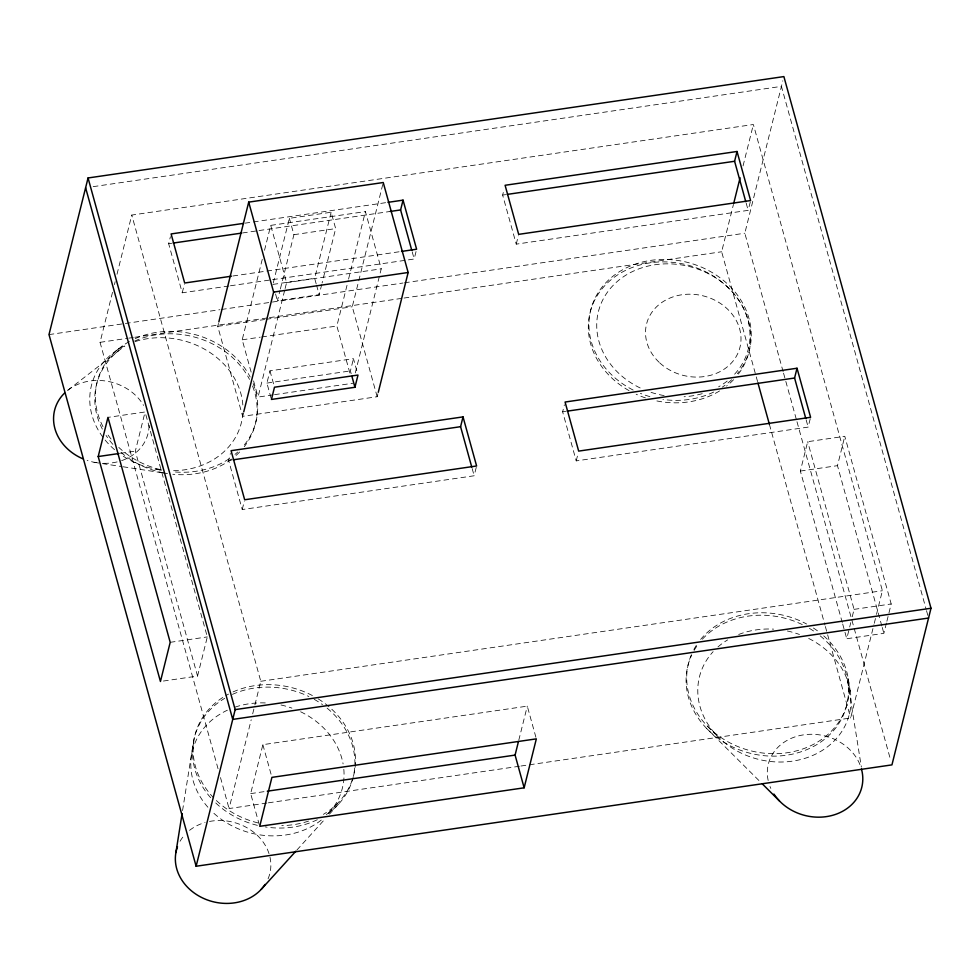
<?xml version="1.0" encoding="UTF-8"?>
<svg xmlns="http://www.w3.org/2000/svg" width="980" height="980" viewBox="0 0 980 980"><rect width="100%" height="100%" fill="white"/><g stroke="black" fill="none" stroke-linecap="round" stroke-linejoin="round"><path stroke-width="0.73" stroke-dasharray="4.9 3.68" d="M182.562 810.57L193.501 741.578M191.713 754.269L194.114 739.141M218.038 768.712L100.046 342.326L112.59 292.016M114.44 284.617L115.175 281.652M117.012 274.253L131.773 215.061L753.375 124.509L882.392 590.72L876.488 614.399M228.928 286.001L182.243 292.8L168.658 243.726L170.41 236.731M163.415 681.039L197.556 676.065L135.314 451.143L145.077 411.98L107.959 417.382M182.243 292.8L184.338 284.408M377.9 393.764L377.165 396.729L242.648 416.329L217.744 326.352L218.479 323.4M251.137 372.106L242.207 339.815L262.322 259.112M264.514 250.317L270.737 225.376L365.405 211.582L381.245 268.839L355.274 373M476.255 467.374L474.161 475.766L242.232 509.551L228.646 460.478L230.386 453.483M273.273 282.938L289.382 218.32L331.13 212.244L335.662 228.597L322.114 282.938M242.648 416.329L243.383 413.364M321.746 284.396L319.186 294.686L277.438 300.762L279.998 290.484M280.366 289.014L293.914 234.686L289.382 218.32M273.077 394.879L258.046 397.059L284.751 289.97M285.119 288.5L286.577 282.632L270.737 225.376M271.056 398.076L266.915 383.082L269.966 370.844L353.462 358.68L357.614 373.674M197.556 676.065L207.319 636.914L145.077 411.98M242.232 509.551L244.314 501.16M316.16 283.771L314.654 278.32L331.13 212.244M349.872 373L336.863 326.022L348.206 280.537M348.574 279.067L365.405 211.582M377.165 396.729L352.273 306.752L382.874 184.007M266.879 803.037L229.063 808.549L251.199 719.761M252.681 713.844L254.518 706.445M254.898 704.963L260.79 681.284L131.773 215.061M351.171 373.649L350.411 370.918L353.462 358.68M259.332 824.903L250.672 793.604L262.873 744.665L527.289 706.139L535.95 737.438M272.612 279.643L414.185 259.014L416.28 250.623M750.276 201.966L748.181 210.357L516.24 244.143L502.654 195.069L504.051 189.471M516.24 244.143L518.334 235.751M810.252 418.717L808.157 427.109L576.216 460.894L562.643 411.821L564.382 404.826M576.216 460.894L577.967 453.899M518.775 740.255L527.289 706.139M757.577 381.6L721.648 251.762L733.457 204.416M743.048 165.939L753.375 124.509M783.13 371.665L744.825 233.228L782.824 80.789M842.286 622.557L800.354 471.062L807.679 441.698L844.785 436.284L891.188 603.962L886.802 621.59M881.829 625.975L837.471 465.659L844.785 436.284M886.435 623.047L883.874 633.337L846.757 638.74L849.317 628.462M849.685 626.992L850.787 622.582M852.245 616.714L854.082 609.364L807.679 441.698M520.956 766.017L850.664 717.985L873.903 624.762M874.283 623.28L876.12 615.881M328.692 813.204L339.239 801.579M296.903 850.028L325.397 818.619M329.464 814.123L338.627 804.029M115.285 351.452L122.414 345.903M67.767 390.285L118.899 350.534M93.174 186.653L781.428 86.375L926.112 609.193M244.902 223.183L386.475 202.566M168.658 243.726L171.672 243.285M242.464 232.971L257.519 230.778M259.026 230.557L390.065 211.472M502.654 195.069L505.668 194.628M293.914 234.686L335.662 228.597M232.885 275.993L400.06 251.639M230.435 285.78L271.105 279.851M272.906 284.408L314.654 278.32M286.577 282.632L381.245 268.839M49 334.596L219.924 309.692M221.443 309.472L402.964 283.024M404.471 282.804L744.825 233.228M100.046 342.326L127.265 338.357M128.784 338.137L133.317 337.488M134.836 337.267L267.92 317.875M269.439 317.655L402.523 298.263M404.042 298.043L721.648 251.762M217.744 326.352L264.6 319.529M266.119 319.309L352.273 306.752M242.207 339.815L260.239 337.181M261.733 336.961L336.863 326.022M266.915 383.082L350.411 370.918M274.572 394.658L352.714 383.278M120.467 453.299L135.314 451.143M228.646 460.478L231.66 460.037M562.643 411.821L565.656 411.38M800.354 471.062L837.471 465.659M170.202 642.317L207.319 636.914M260.79 681.284L882.392 590.72M854.082 609.364L891.188 603.962M250.672 793.604L265.776 791.411M268.385 802.816L519.449 766.238M161.786 470.082L154.669 468.991L162.153 470.155A77.249 65.795 14 0 1 120.356 454.23M94.019 462.266L100.793 463.356M102.275 463.589L121.545 466.541M123.027 466.762L161.565 472.679M163.048 472.911L167.494 473.585M707.389 726.131L717.311 736.005M706.788 728.581L760.223 781.807M926.517 610.675L928.146 616.567M882.245 627.445L883.874 633.337M746.184 203.13L748.181 210.357M806.16 419.881L808.157 427.109M783.535 373.135L796.581 420.261M796.985 421.731L890.722 760.456M842.69 624.027L846.757 638.74M769.41 424.389L824.94 625.044M825.356 626.514L850.664 717.985M412.188 251.799L414.185 259.014M472.164 468.55L474.161 475.766M316.54 285.143L319.186 294.686M275.552 293.951L277.438 300.762M269.966 370.844L274.486 387.21M253.575 380.914L258.046 397.059M262.873 744.665L271.925 777.373M220.488 777.569L229.063 808.549M848.239 678.601L850.248 691.145M847.627 681.051L861.371 767.071M629.05 390.628A81.842 69.703 14 0 1 599.895 291.624A81.842 69.703 14 0 1 712.595 275.625A81.842 69.703 14 0 1 737.45 375.242M733.591 379.677A81.842 69.703 14 0 1 726.535 386.083M719.565 390.947A81.842 69.703 14 0 1 655.118 400.575M645.452 397.892A81.842 69.703 14 0 1 636.143 394.23M149.07 425.271A48.142 41.001 14 0 1 121.471 460.686M117.122 461.923A48.142 41.001 14 0 1 103.365 463.32M96.346 462.67A48.142 41.001 14 0 1 87.171 460.441M67.755 390.285A48.142 41.001 14 0 1 143.57 405.401M252.546 386.01A81.842 69.703 14 0 1 244.265 446.684M239.635 452.001A81.842 69.703 14 0 1 235.764 455.688M231.562 459.081A81.842 69.703 14 0 1 172.799 474.271M163.55 472.887A81.842 69.703 14 0 1 119.131 450.727M112.872 444.369A81.842 69.703 14 0 1 106.061 435.439M102.349 429.093A81.842 69.703 14 0 1 124.828 346.308M134.64 341.052A81.842 69.703 14 0 1 249.545 379.419M770.819 788.41A48.142 41.001 14 0 1 769.986 786.462M768.161 780.472A48.142 41.001 14 0 1 803.735 734.829A48.142 41.001 14 0 1 860.832 766.96M820.162 635.836A81.842 69.703 14 0 1 834.372 729.622A81.842 69.703 14 0 1 729.341 745.327A81.842 69.703 14 0 1 691.708 655.032M694.097 650.451A81.842 69.703 14 0 1 697.895 644.632M702.366 639.217A81.842 69.703 14 0 1 802.424 624.64M809.431 628.376A81.842 69.703 14 0 1 814.956 631.929M209.524 821.448A48.142 41.001 14 0 1 257.887 835.928A48.142 41.001 14 0 1 267.969 879.072M180.063 841.244A48.142 41.001 14 0 1 184.926 834.629M189.544 830.354A48.142 41.001 14 0 1 205.102 822.502M327.124 708.148A81.842 69.703 14 0 1 325.862 814.858M317.3 819.721A81.842 69.703 14 0 1 265.274 826.924M257.397 825.356A81.842 69.703 14 0 1 214.13 801.395M210.651 797.696A81.842 69.703 14 0 1 224.702 698.348M232.419 694.379A81.842 69.703 14 0 1 308.884 696.547M314.163 699.304A81.842 69.703 14 0 1 322.481 704.583M823.727 635.885A81.842 69.703 14 0 1 833.833 728.52A81.842 69.703 14 0 1 729.953 742.877A81.842 69.703 14 0 1 691.611 654.15M693.865 649.507A81.842 69.703 14 0 1 696.523 645.048M700.651 639.426A81.842 69.703 14 0 1 806.577 623.99M813.388 628.021A81.842 69.703 14 0 1 818.729 631.782M808.696 638.446A77.249 65.795 14 0 1 840.73 733.052A77.249 65.795 14 0 1 732.134 748.071A77.249 65.795 14 0 1 713.134 651.663M717.936 646.971A77.249 65.795 14 0 1 727.626 639.903M738.687 634.489A77.249 65.795 14 0 1 773.6 629.136M787.332 630.985A77.249 65.795 14 0 1 799.46 634.477M318.182 698.863A81.842 69.703 14 0 1 323.363 814.356M308.59 821.081A81.842 69.703 14 0 1 281.799 825.601M258.01 822.906A81.842 69.703 14 0 1 194.738 763.763A81.842 69.703 14 0 1 228.548 694.097M233.032 691.929A81.842 69.703 14 0 1 313.036 695.898M343.833 769.349A77.249 65.795 14 0 1 327.161 814.833M321.281 820.076A77.249 65.795 14 0 1 212.917 812.408M207.895 807.226A77.249 65.795 14 0 1 227.372 710.206M235.102 707.119A77.249 65.795 14 0 1 267.895 703.077M280.99 704.975A77.249 65.795 14 0 1 291.905 708.124M300.615 711.762A77.249 65.795 14 0 1 343.098 763.922M253.159 383.56A81.842 69.703 14 0 1 242.636 446.954M237.699 452.037A81.842 69.703 14 0 1 235.004 454.402M229.198 458.75A81.842 69.703 14 0 1 172.076 471.674M160.23 469.579A81.842 69.703 14 0 1 118.801 447.407M111.059 439.04A81.842 69.703 14 0 1 106.673 432.988M102.961 426.643A81.842 69.703 14 0 1 130.769 340.783M135.252 338.602A81.842 69.703 14 0 1 250.157 376.982M242.881 412.886A77.249 65.795 14 0 1 170.924 470.719M114.574 449.698A77.249 65.795 14 0 1 126.322 345.046M135.191 341.579A77.249 65.795 14 0 1 242.93 406.382M633.154 390.052A81.842 69.703 14 0 1 599.38 290.754A81.842 69.703 14 0 1 712.84 272.954A81.842 69.703 14 0 1 737.315 373.711M731.68 379.726A81.842 69.703 14 0 1 722.236 387.186M713.673 392.049A81.842 69.703 14 0 1 662.97 399.436M649.887 396.643A81.842 69.703 14 0 1 640.418 393.36M640.161 387.958A77.249 65.795 14 0 1 607.012 292.8A77.249 65.795 14 0 1 716.649 278.467A77.249 65.795 14 0 1 733.064 375.818M727.185 381.073A77.249 65.795 14 0 1 718.61 386.83M702.231 393.678A77.249 65.795 14 0 1 684.114 396.729M664.122 395.589A77.249 65.795 14 0 1 650.647 392.221M659.846 362.98A48.142 41.001 14 0 0 739.508 348.966A48.142 41.001 14 0 0 680.439 294.992A48.142 41.001 14 0 0 659.846 362.98"/><path stroke-width="1.47" d="M175.91 852.563L182.096 813.572M88.053 177.968L49 334.596L196.123 866.247L891.947 764.878L931 608.249L783.878 76.587L88.053 177.968L235.175 709.618L196.123 866.247M98.196 456.545L107.959 417.382L170.202 642.317L160.438 681.48L98.196 456.545L118.984 453.52M218.846 321.918L248.712 202.125L383.241 182.525L408.146 272.501L378.28 392.294M243.751 411.894L273.616 292.101L248.712 202.125M354.932 387.284L357.994 375.046L274.486 387.21L271.436 399.448L354.932 387.284L351.918 376.369M411.784 250.353L400.6 209.941L403.05 200.141L387.982 202.346M471.772 467.105L460.588 426.692L463.026 416.892L231.084 450.69L244.669 499.763L476.611 465.978L463.026 416.892M524.141 787.81L536.342 738.859L271.925 777.373L259.725 826.324L524.141 787.81L515.088 755.09L518.408 741.738M745.78 201.696L734.596 161.271L737.034 151.484L505.092 185.281L518.677 234.355L750.619 200.557L737.034 151.484M733.824 202.934L740.096 177.772M805.768 418.448L794.584 378.023L797.022 368.235L565.08 402.033L578.666 451.106L810.607 417.309L797.022 368.235M261.28 889.289L295.887 851.142M243.395 223.403L171.108 233.938L184.681 283.012L231.378 276.213M173.178 243.065L240.958 233.191M390.065 211.472L400.6 209.941M507.175 194.407L734.596 161.271M401.567 251.419L416.623 249.226L403.05 200.141M273.616 292.101L408.146 272.501M233.167 459.816L460.588 426.692M567.163 411.159L794.584 378.023M235.175 709.618L931 608.249M928.562 618.037L232.738 719.406L85.615 187.756M267.295 791.191L515.088 755.09M762.367 783.927L779.467 800.966M757.981 383.082L769.41 424.389M82.773 458.763A48.142 41.001 14 0 1 64.582 393.066M861.445 768.969A48.142 41.001 14 0 1 833.049 815.189A48.142 41.001 14 0 1 773.931 794.07M265.078 884.426A48.142 41.001 14 0 1 204.55 898.844A48.142 41.001 14 0 1 177.49 846.732"/></g></svg>
